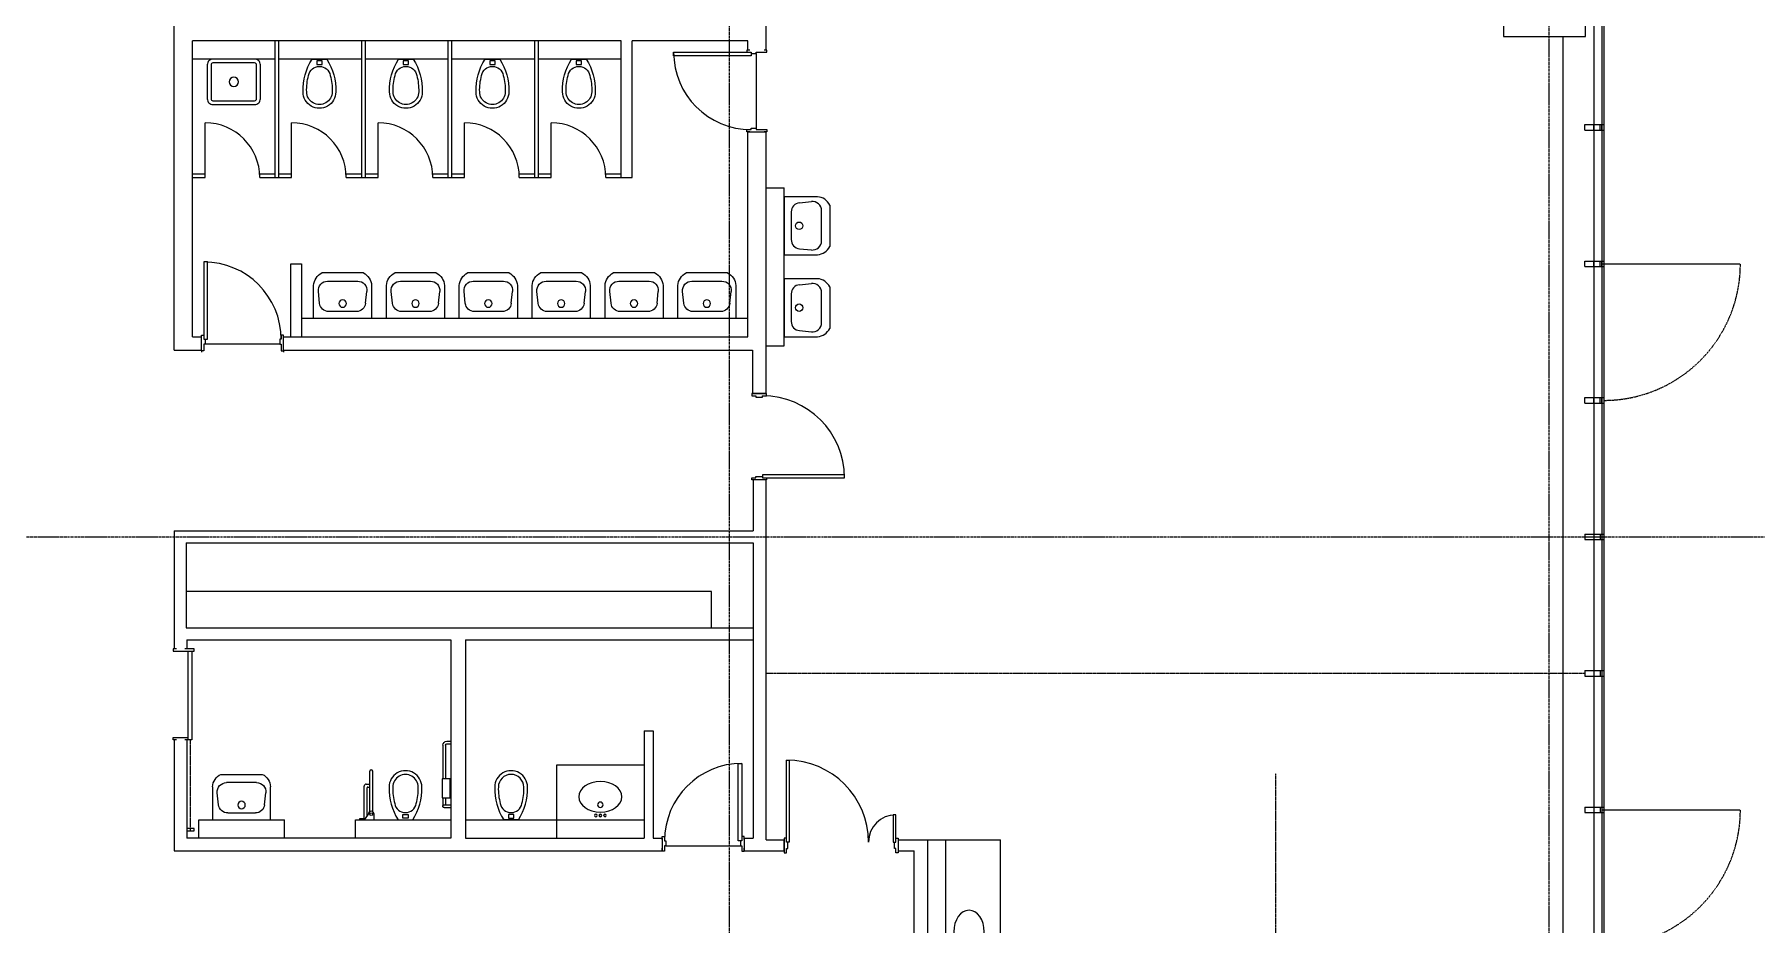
# Model space of a CAD drawing. Extents: x 73996 to 686888, y -9729 to 263202.
# Drawn here: x 518291 to 537203, y 224942 to 234724 of the extents above; entities that cross this region are included whole.
import ezdxf

# ---------------------------------------------------------------- set-up
doc = ezdxf.new("R2010")
doc.units = 0
doc.header["$LTSCALE"] = 20
doc.linetypes.add('Data Center Layout_L20$0$CENTER', pattern=[2, 1.25, -0.25, 0.25, -0.25])
doc.linetypes.add('Data Center Layout_L20$0$HIDDENK1', pattern=[0.334, 0.167, -0.167])
for name, color, linetype, lineweight in [('Data Center Layout_L20$0$ARC', 252, 'Continuous', 0), ('Data Center Layout_L20$0$H-SIN', 252, 'Data Center Layout_L20$0$CENTER', 9), ('Data Center Layout_L20$0$SUGATA3', 252, 'Continuous', 0)]:
    doc.layers.add(name, color=color, linetype=linetype, lineweight=lineweight)

# ---------------------------------------------------------------- blocks, each defined once
blk = doc.blocks.new('Data Center Layout_L20$0$CIR')
blk.add_circle((0, 14.07), 10.5)
blk = doc.blocks.new('Data Center Layout_L20$0$A$C80dc7663')
at = {"layer": 'Data Center Layout_L20$0$ARC'}
for p, q in [((577430.24, 213935.59), (577430.24, 189915.59)), ((577430.24, 213935.59), (577430.24, 189915.59)), ((577519.24, 214024.59), (577519.24, 190524.59)), ((577519.24, 214024.59), (577519.24, 190524.59)), ((577540.24, 214045.59), (577540.24, 190545.59)), ((577540.24, 214045.59), (577540.24, 190545.59)), ((561840.24, 198095.59), (561840.24, 203895.59)), ((568340.24, 201395.59), (568340.24, 203895.59)), ((566750.24, 201495.59), (562040.24, 201495.59)), ((562040.24, 198245.59), (562040.24, 201495.59)), ((566750.24, 199995.59), (566750.24, 201495.59)), ((566870.24, 199995.59), (566870.24, 201495.59)), ((568140.24, 201495.59), (566870.24, 201495.59)), ((567540.24, 201495.59), (567540.24, 201495.59)), ((568140.24, 201395.59), (568140.24, 201495.59)), ((562204.04, 201233.19), (562204.04, 200858.79)), ((562245.64, 201233.19), (562245.64, 200858.79)), ((562724.04, 201295.59), (562266.44, 201295.59)), ((562724.04, 201253.99), (562266.44, 201253.99)), ((562744.84, 200858.79), (562744.84, 201233.19)), ((562786.44, 200858.79), (562786.44, 201233.19)), ((563355.24, 201295.59), (563515.24, 201295.59)), ((563405.24, 201275.59), (563405.24, 201235.59)), ((563465.24, 201275.59), (563405.24, 201275.59)), ((563405.24, 201235.59), (563465.24, 201235.59)), ((563465.24, 201235.59), (563465.24, 201275.59)), ((564305.24, 201295.59), (564465.24, 201295.59)), ((564355.24, 201275.59), (564355.24, 201235.59)), ((564415.24, 201275.59), (564355.24, 201275.59)), ((564355.24, 201235.59), (564415.24, 201235.59)), ((564415.24, 201235.59), (564415.24, 201275.59)), ((565255.24, 201295.59), (565415.24, 201295.59)), ((565305.24, 201275.59), (565305.24, 201235.59)), ((565365.24, 201275.59), (565305.24, 201275.59)), ((565305.24, 201235.59), (565365.24, 201235.59)), ((565365.24, 201235.59), (565365.24, 201275.59)), ((566205.24, 201295.59), (566365.24, 201295.59)), ((566255.24, 201275.59), (566255.24, 201235.59)), ((566315.24, 201275.59), (566255.24, 201275.59)), ((566255.24, 201235.59), (566315.24, 201235.59)), ((566315.24, 201235.59), (566315.24, 201275.59)), ((568230.24, 201355.59), (568230.24, 200535.59)), ((562266.44, 200837.99), (562724.04, 200837.99)), ((562266.44, 200796.39), (562724.04, 200796.39)), ((568140.24, 198245.59), (568140.24, 200495.59)), ((568140.24, 200495.59), (568340.24, 200495.59)), ((568340.24, 197620.59), (568340.24, 200495.59)), ((577331.24, 200575.59), (577540.24, 200575.59)), ((577331.24, 200515.59), (577331.24, 200575.59)), ((577331.24, 200515.59), (577540.24, 200515.59)), ((577430.24, 200515.59), (577430.24, 200575.59)), ((577500.24, 200515.59), (577500.24, 200575.59)), ((577519.24, 200515.59), (577519.24, 200575.59)), ((566750.24, 199995.59), (566870.24, 199995.59)), ((568904.35, 199782.77), (568540.24, 199782.77)), ((568540.24, 199782.77), (568540.24, 199145.59)), ((568706.95, 199716.79), (568838.15, 199730.39)), ((568616.13, 199616.06), (568616.13, 199312.3)), ((568949.86, 199298.69), (568949.86, 199629.67)), ((569040.89, 199691.75), (569040.89, 199236.62)), ((568706.95, 199211.58), (568838.15, 199197.97)), ((563120.24, 198245.59), (563120.24, 199045.59)), ((563120.24, 199045.59), (563240.24, 199045.59)), ((563240.24, 199045.59), (563240.24, 198245.59)), ((568540.24, 199145.59), (568904.35, 199145.59)), ((577331.24, 199015.59), (577331.24, 199075.59)), ((577331.24, 199075.59), (577540.24, 199075.59)), ((577331.24, 199015.59), (577540.24, 199015.59)), ((577430.24, 199015.59), (577430.24, 199075.59)), ((577500.24, 199015.59), (577500.24, 199075.59)), ((577519.24, 199015.59), (577519.24, 199075.59)), ((563371.65, 198445.59), (563371.65, 198809.69)), ((563917.81, 198946.23), (563462.68, 198946.23)), ((563524.75, 198855.21), (563855.73, 198855.21)), ((564008.83, 198809.69), (564008.83, 198445.59)), ((564171.65, 198445.59), (564171.65, 198809.69)), ((564717.81, 198946.23), (564262.68, 198946.23)), ((564324.75, 198855.21), (564655.73, 198855.21)), ((564808.83, 198809.69), (564808.83, 198445.59)), ((564971.65, 198445.59), (564971.65, 198809.69)), ((565517.81, 198946.23), (565062.68, 198946.23)), ((565124.75, 198855.21), (565455.73, 198855.21)), ((565608.83, 198809.69), (565608.83, 198445.59)), ((565771.65, 198445.59), (565771.65, 198809.69)), ((566317.81, 198946.23), (565862.68, 198946.23)), ((565924.75, 198855.21), (566255.73, 198855.21)), ((566408.83, 198809.69), (566408.83, 198445.59)), ((566571.65, 198445.59), (566571.65, 198809.69)), ((567117.81, 198946.23), (566662.68, 198946.23)), ((566724.75, 198855.21), (567055.73, 198855.21)), ((567208.83, 198809.69), (567208.83, 198445.59)), ((567371.65, 198445.59), (567371.65, 198809.69)), ((567917.81, 198946.23), (567462.68, 198946.23)), ((567524.75, 198855.21), (567855.73, 198855.21)), ((568008.83, 198809.69), (568008.83, 198445.59)), ((568904.35, 198882.77), (568540.24, 198882.77)), ((568540.24, 198882.77), (568540.24, 198245.59)), ((568706.95, 198816.79), (568838.15, 198830.39)), ((569040.89, 198791.75), (569040.89, 198336.62)), ((563437.64, 198612.3), (563424.03, 198743.49)), ((563942.85, 198612.3), (563956.45, 198743.49)), ((564237.64, 198612.3), (564224.03, 198743.49)), ((564742.85, 198612.3), (564756.45, 198743.49)), ((565037.64, 198612.3), (565024.03, 198743.49)), ((565542.85, 198612.3), (565556.45, 198743.49)), ((565837.64, 198612.3), (565824.03, 198743.49)), ((566342.85, 198612.3), (566356.45, 198743.49)), ((566637.64, 198612.3), (566624.03, 198743.49)), ((567142.85, 198612.3), (567156.45, 198743.49)), ((567437.64, 198612.3), (567424.03, 198743.49)), ((567942.85, 198612.3), (567956.45, 198743.49)), ((568616.13, 198716.06), (568616.13, 198412.3)), ((568949.86, 198398.69), (568949.86, 198729.67)), ((564008.83, 198445.59), (563371.65, 198445.59)), ((563842.12, 198521.48), (563538.36, 198521.48)), ((564808.83, 198445.59), (564171.65, 198445.59)), ((564642.12, 198521.48), (564338.36, 198521.48)), ((565608.83, 198445.59), (564971.65, 198445.59)), ((565442.12, 198521.48), (565138.36, 198521.48)), ((566408.83, 198445.59), (565771.65, 198445.59)), ((566242.12, 198521.48), (565938.36, 198521.48)), ((567208.83, 198445.59), (566571.65, 198445.59)), ((567042.12, 198521.48), (566738.36, 198521.48)), ((568008.83, 198445.59), (567371.65, 198445.59)), ((567842.12, 198521.48), (567538.36, 198521.48)), ((562040.24, 198245.59), (562140.24, 198245.59)), ((562140.24, 198095.59), (562140.24, 198245.59)), ((563040.24, 198245.59), (568140.24, 198245.59)), ((563040.24, 198095.59), (563040.24, 198245.59)), ((568540.24, 198245.59), (568904.35, 198245.59)), ((568706.95, 198311.58), (568838.15, 198297.97)), ((561840.24, 198095.59), (562140.24, 198095.59)), ((563000.24, 198161.59), (562180.24, 198161.59)), ((563040.24, 198095.59), (568190.24, 198095.59)), ((568190.24, 198095.59), (568190.24, 197620.59)), ((568190.24, 197620.59), (568340.24, 197620.59)), ((577331.24, 197575.59), (577540.24, 197575.59)), ((577331.24, 197515.59), (577331.24, 197575.59)), ((577331.24, 197515.59), (577540.24, 197515.59)), ((577430.24, 197515.59), (577430.24, 197575.59)), ((577500.24, 197515.59), (577500.24, 197575.59)), ((577519.24, 197515.59), (577519.24, 197575.59)), ((568340.24, 196670.59), (568190.24, 196670.59)), ((568200.24, 196670.59), (568200.24, 196110.59)), ((568340.24, 192715.59), (568340.24, 196670.59)), ((561840.24, 196110.59), (568200.24, 196110.59)), ((561840.24, 196110.59), (561840.24, 194815.59)), ((561970.24, 195980.59), (568200.24, 195980.59)), ((561970.24, 195980.59), (561970.24, 195045.59)), ((568200.24, 195980.59), (568200.24, 192735.59)), ((577331.24, 196075.59), (577540.24, 196075.59)), ((577331.24, 196075.59), (577331.24, 196015.59)), ((577331.24, 196015.59), (577540.24, 196015.59)), ((577430.24, 196075.59), (577430.24, 196015.59)), ((577500.24, 196075.59), (577500.24, 196015.59)), ((567740.24, 195445.59), (561970.24, 195445.59)), ((567740.24, 195045.59), (567740.24, 195445.59)), ((561970.24, 195045.59), (568200.24, 195045.59)), ((561980.24, 194915.59), (561980.24, 194815.59)), ((561980.24, 194915.59), (564880.24, 194915.59)), ((564880.24, 194915.59), (564880.24, 192735.59)), ((565040.24, 194915.59), (568200.24, 194915.59)), ((565040.24, 194915.59), (565040.24, 192735.59)), ((577331.24, 194575.59), (577331.24, 194515.59)), ((577331.24, 194575.59), (577540.24, 194575.59)), ((577331.24, 194515.59), (577540.24, 194515.59)), ((577430.24, 194575.59), (577430.24, 194515.59)), ((577500.24, 194575.59), (577500.24, 194515.59)), ((577519.24, 194575.59), (577519.24, 194515.59)), ((567000.24, 193915.59), (567100.24, 193915.59)), ((567000.24, 193915.59), (567000.24, 192735.59)), ((567100.24, 193915.59), (567100.24, 192735.59)), ((561840.24, 193815.59), (561840.24, 192595.59)), ((561980.24, 193815.59), (561980.24, 192735.59)), ((562261.65, 193299.69), (562261.65, 192935.59)), ((562352.68, 193436.23), (562807.81, 193436.23)), ((562745.73, 193345.21), (562414.75, 193345.21)), ((562898.83, 192935.59), (562898.83, 193299.69)), ((562327.64, 193102.3), (562314.03, 193233.49)), ((562832.85, 193102.3), (562846.45, 193233.49)), ((562261.65, 192935.59), (562898.83, 192935.59)), ((562428.36, 193011.48), (562732.12, 193011.48)), ((564300.24, 192935.59), (564460.24, 192935.59)), ((564350.24, 192955.59), (564350.24, 192995.59)), ((564350.24, 192995.59), (564410.24, 192995.59)), ((564410.24, 192955.59), (564350.24, 192955.59)), ((564410.24, 192995.59), (564410.24, 192955.59)), ((565620.24, 192935.59), (565460.24, 192935.59)), ((565510.24, 192995.59), (565510.24, 192955.59)), ((565570.24, 192995.59), (565510.24, 192995.59)), ((565510.24, 192955.59), (565570.24, 192955.59)), ((565570.24, 192955.59), (565570.24, 192995.59)), ((577331.24, 193075.59), (577331.24, 193015.59)), ((577331.24, 193075.59), (577540.24, 193075.59)), ((577331.24, 193015.59), (577540.24, 193015.59)), ((577430.24, 193075.59), (577430.24, 193015.59)), ((577500.24, 193075.59), (577500.24, 193015.59)), ((577519.24, 193075.59), (577519.24, 193015.59)), ((564880.24, 192735.59), (561980.24, 192735.59)), ((565040.24, 192735.59), (567000.24, 192735.59)), ((567100.24, 192735.59), (567200.24, 192735.59)), ((567200.24, 192735.59), (567200.24, 192595.59)), ((568100.24, 192735.59), (568100.24, 192595.59)), ((568100.24, 192735.59), (568200.24, 192735.59)), ((561840.24, 192595.59), (567200.24, 192595.59)), ((567240.24, 192651.59), (568060.24, 192651.59)), ((568100.24, 192595.59), (568540.24, 192595.59)), ((568340.24, 192715.59), (568540.24, 192715.59)), ((568540.24, 192595.59), (568540.24, 192715.59)), ((569789.85, 192715.59), (569789.85, 192595.59)), ((569789.85, 192715.59), (570115.24, 192715.59)), ((569789.85, 192595.59), (569965.24, 192595.59)), ((569965.24, 190595.59), (569965.24, 192595.59)), ((570115.24, 190545.59), (570115.24, 192715.59))]:
    blk.add_line(p, q, dxfattribs=at)
at = {"layer": 'Data Center Layout_L20$0$ARC', "linetype": 'Continuous'}
blk.add_line((577090.24, 201545.59), (577090.24, 190545.59), dxfattribs=at)
at = {"layer": 'Data Center Layout_L20$0$ARC', "linetype": 'Data Center Layout_L20$0$HIDDENK1'}
for p, q in [((577519.24, 199045.59), (579019.24, 199045.59)), ((577540.24, 199045.59), (579040.24, 199045.59)), ((577331.24, 194545.59), (568340.24, 194545.59)), ((562015.24, 193815.59), (562015.24, 192815.59)), ((573940.24, 190545.59), (573940.24, 193445.59)), ((577519.24, 193045.59), (579019.24, 193045.59)), ((577540.24, 193045.59), (579040.24, 193045.59))]:
    blk.add_line(p, q, dxfattribs=at)
at = {"layer": 'Data Center Layout_L20$0$ARC', "extrusion": (0, 0, -1)}
for p, q in [((564790.24, 193755.59), (564790.24, 193386.93)), ((564820.24, 193755.59), (564820.24, 193386.93)), ((564790.24, 193178.97), (564790.24, 193085.59)), ((564820.24, 193178.97), (564820.24, 193100.59))]:
    blk.add_line(p, q, dxfattribs=at)
at = {"layer": 'Data Center Layout_L20$0$ARC', "linetype": 'Continuous', "extrusion": (0, 0, -1)}
for p, q in [((564835.24, 193800.59), (564880.24, 193800.59)), ((564835.24, 193770.59), (564880.24, 193770.59))]:
    blk.add_line(p, q, dxfattribs=at)
at = {"layer": 'Data Center Layout_L20$0$ARC'}
for points in [[(577340.24, 202545.59), (576440.24, 202545.59), (576440.24, 201545.59), (577340.24, 201545.59), (577340.24, 202545.59)], [(568175.24, 201370.59), (568175.24, 201330.59), (567325.24, 201330.59), (567325.24, 201370.59)], [(562165.24, 198216.59), (562205.24, 198216.59), (562205.24, 199066.59), (562165.24, 199066.59)], [(569201.24, 196695.59), (569201.24, 196725.59), (568301.24, 196725.59), (568301.24, 196695.59)], [(561995.24, 194790.59), (562035.24, 194790.59), (562035.24, 193815.59), (561995.24, 193815.59)], [(568075.24, 192706.59), (568035.24, 192706.59), (568035.24, 193556.59), (568075.24, 193556.59)], [(568565.24, 193591.59), (568595.24, 193591.59), (568595.24, 192691.59), (568565.24, 192691.59)], [(569765.24, 192991.59), (569735.24, 192991.59), (569735.24, 192691.59), (569765.24, 192691.59)], [(562060.24, 192815.59), (562060.24, 192840.59), (561980.24, 192840.59), (561980.24, 192815.59)]]:
    blk.add_lwpolyline(points, close=True, dxfattribs=at)
for points in [[(568162.24, 201395.59), (568130.24, 201395.59), (568130.24, 201370.59), (568175.24, 201370.59), (568175.24, 201355.59), (568230.24, 201355.59), (568230.24, 201370.59), (568350.24, 201370.59), (568350.24, 201395.59), (568318.24, 201395.59)], [(568162.24, 200495.59), (568130.24, 200495.59), (568130.24, 200520.59), (568175.24, 200520.59), (568175.24, 200535.59), (568230.24, 200535.59), (568230.24, 200520.59), (568350.24, 200520.59), (568350.24, 200495.59), (568318.24, 200495.59)], [(562140.24, 198229.59), (562140.24, 198261.59), (562165.24, 198261.59), (562165.24, 198216.59), (562180.24, 198216.59), (562180.24, 198161.59), (562165.24, 198161.59), (562165.24, 198091.59), (562140.24, 198091.59), (562140.24, 198073.59)], [(563040.24, 198229.59), (563040.24, 198261.59), (563015.24, 198261.59), (563015.24, 198216.59), (563000.24, 198216.59), (563000.24, 198161.59), (563015.24, 198161.59), (563015.24, 198091.59), (563040.24, 198091.59), (563040.24, 198073.59)], [(568184.24, 197620.59), (568184.24, 197595.59), (568229.24, 197595.59), (568229.24, 197580.59), (568301.24, 197580.59), (568301.24, 197595.59), (568346.24, 197595.59), (568346.24, 197620.59), (568184.24, 197620.59)], [(568184.24, 196670.59), (568184.24, 196695.59), (568229.24, 196695.59), (568229.24, 196710.59), (568301.24, 196710.59), (568301.24, 196695.59), (568346.24, 196695.59), (568346.24, 196670.59), (568184.24, 196670.59)], [(561864.24, 194815.59), (561830.24, 194815.59), (561830.24, 194790.59), (562060.24, 194790.59), (562060.24, 194815.59), (561956.24, 194815.59)], [(561864.24, 193815.59), (561830.24, 193815.59), (561830.24, 193840.59), (561990.24, 193840.59), (561990.24, 193815.59), (561956.24, 193815.59)], [(567200.24, 192719.59), (567200.24, 192751.59), (567225.24, 192751.59), (567225.24, 192706.59), (567240.24, 192706.59), (567240.24, 192651.59), (567225.24, 192651.59), (567225.24, 192591.59), (567200.24, 192591.59), (567200.24, 192623.59)], [(568100.24, 192719.59), (568100.24, 192751.59), (568075.24, 192751.59), (568075.24, 192706.59), (568060.24, 192706.59), (568060.24, 192651.59), (568075.24, 192651.59), (568075.24, 192591.59), (568100.24, 192591.59), (568100.24, 192623.59)], [(568540.24, 192574.59), (568565.24, 192574.59), (568565.24, 192619.59), (568580.24, 192619.59), (568580.24, 192691.59), (568565.24, 192691.59), (568565.24, 192736.59), (568540.24, 192736.59), (568540.24, 192574.59)], [(569789.85, 192574.59), (569764.85, 192574.59), (569764.85, 192619.59), (569749.85, 192619.59), (569749.85, 192691.59), (569764.85, 192691.59), (569764.85, 192736.59), (569789.85, 192736.59), (569789.85, 192574.59)]]:
    blk.add_lwpolyline(points, dxfattribs=at)
at = {"layer": 'Data Center Layout_L20$0$ARC', "extrusion": (0, 0, -1)}
blk.add_lwpolyline([(-564783.95, 193178.97), (-564870.54, 193178.97), (-564870.54, 193386.93), (-564783.95, 193386.93)], close=True, dxfattribs=at)
at = {"layer": 'Data Center Layout_L20$0$ARC', "linetype": 'Continuous'}
for centre, start, end in [((568175.24, 201370.59), 180, 270), ((562165.24, 198216.59), 0, 90), ((568075.24, 192706.59), 90, 180)]:
    blk.add_arc(centre, 850, start, end, dxfattribs=at)
at = {"layer": 'Data Center Layout_L20$0$ARC', "linetype": 'Data Center Layout_L20$0$HIDDENK1'}
for centre in [(577540.24, 199045.59), (577540.24, 193045.59)]:
    blk.add_arc(centre, 1500, 270.000197, 359.999947, dxfattribs=at)
at = {"layer": 'Data Center Layout_L20$0$ARC'}
for centre, radius, start, end in [((568301.24, 196695.59), 900, 0, 90), ((568565.24, 192691.59), 900, 0, 90), ((569765.24, 192691.59), 300, 90, 180)]:
    blk.add_arc(centre, radius, start, end, dxfattribs=at)
at = {"layer": 'Data Center Layout_L20$0$ARC', "extrusion": (0, 0, -1)}
for radius in [45, 15]:
    blk.add_arc((-564835.24, 193755.59), radius, 0, 90, dxfattribs=at)
at = {"layer": 'Data Center Layout_L20$0$ARC'}
for centre, major_axis, start_param, end_param in [((562266.44, 201233.19), (44.12, 44.12), 0.78539816, 2.35619449), ((562266.44, 201233.19), (-14.71, 14.71), -0.78539816, 0.78539816), ((562724.04, 201233.19), (44.12, 44.12), 5.49778714, 7.06858347), ((562724.04, 201233.19), (-14.71, 14.71), 3.92699082, 5.49778714), ((562266.44, 200858.79), (-44.12, 44.12), 0.78539816, 2.35619449), ((562266.44, 200858.79), (14.71, 14.71), 2.35619449, 3.92699082), ((562724.04, 200858.79), (-44.12, 44.12), 2.35619449, 3.92699082), ((562724.04, 200858.79), (-14.71, 14.71), 2.35619449, 3.92699082), ((568717.4, 199616.06), (-71.61, 71.61), 5.60114103, 7.06858347), ((568848.59, 199629.67), (71.61, 71.61), 5.49778714, 7.17193735), ((568893.79, 199619.01), (116.04, 116.04), 5.95698209, 7.00417964), ((568717.4, 199312.3), (71.61, 71.61), 2.35619449, 3.82363694), ((568848.59, 199298.69), (-71.61, 71.61), 2.25284061, 3.92699082), ((568893.79, 199309.35), (-116.04, 116.04), 2.42059832, 3.46779587), ((568717.4, 198716.06), (-71.61, 71.61), 5.60114103, 7.06858347), ((568848.59, 198729.67), (71.61, 71.61), 5.49778714, 7.17193735), ((568893.79, 198719.01), (116.04, 116.04), 5.95698209, 7.00417964), ((568717.4, 198412.3), (71.61, 71.61), 2.35619449, 3.82363694), ((568848.59, 198398.69), (-71.61, 71.61), 2.25284061, 3.92699082), ((568893.79, 198409.35), (-116.04, 116.04), 2.42059832, 3.46779587), ((564380.24, 193295.59), (127.28, 127.28), 5.49778714, 8.6393798), ((565540.24, 193295.59), (127.28, 127.28), 5.49778714, 8.6393798), ((564816.91, 193273), (436.34, 436.34), 2.31957423, 2.93470845), ((564816.91, 193273), (408.06, 408.06), 2.31957423, 2.63246047), ((564380.24, 193295.59), (98.99, 98.99), 5.49778714, 8.6393798), ((563943.57, 193273), (604.28, 125.02), 5.50066143, 6.11579565), ((563943.57, 193273), (538.31, 207.95), 5.63827071, 5.95115695), ((565976.91, 193273), (-436.34, 436.34), 0.74877791, 1.36391212), ((565976.91, 193273), (-408.06, 408.06), 0.74877791, 1.06166414), ((565540.24, 193295.59), (-98.99, 98.99), 3.92699082, 7.06858347), ((565103.57, 193273), (-436.34, 436.34), 3.34847686, 3.96361108), ((565103.57, 193273), (408.06, 408.06), 5.22152116, 5.5344074), ((564380.24, 193135.84), (-85.03, 85.03), 0.95459121, 3.75779777), ((565540.24, 193135.84), (85.03, 85.03), 2.52538754, 5.3285941)]:
    blk.add_ellipse(centre, major_axis=major_axis, ratio=1, start_param=start_param, end_param=end_param, dxfattribs=at)
at = {"layer": 'Data Center Layout_L20$0$ARC', "extrusion": (0, 0, -1)}
for centre, major_axis, start_param, end_param in [((563871.91, 200958.18), (611.42, 83.39), 3.24052941, 3.85566362), ((562998.57, 200958.18), (249.91, 564.21), 0.57531554, 1.19044976), ((564821.91, 200958.18), (611.42, 83.39), 3.24052941, 3.85566362), ((563948.57, 200958.18), (249.91, 564.21), 0.57531554, 1.19044976), ((565771.91, 200958.18), (611.42, 83.39), 3.24052941, 3.85566362), ((564898.57, 200958.18), (249.91, 564.21), 0.57531554, 1.19044976), ((566721.91, 200958.18), (611.42, 83.39), 3.24052941, 3.85566362), ((565848.57, 200958.18), (249.91, 564.21), 0.57531554, 1.19044976), ((563871.91, 200958.18), (561.25, 134.23), 3.33973125, 3.65261749), ((563435.24, 201095.34), (-85.03, 85.03), 5.66698019, 8.47018675), ((562998.57, 200958.18), (258.35, 516.02), 0.83036353, 1.14324977), ((564821.91, 200958.18), (561.25, 134.23), 3.33973125, 3.65261749), ((564385.24, 201095.34), (-85.03, 85.03), 5.66698019, 8.47018675), ((563948.57, 200958.18), (258.35, 516.02), 0.83036353, 1.14324977), ((565771.91, 200958.18), (561.25, 134.23), 3.33973125, 3.65261749), ((565335.24, 201095.34), (-85.03, 85.03), 5.66698019, 8.47018675), ((564898.57, 200958.18), (258.35, 516.02), 0.83036353, 1.14324977), ((566721.91, 200958.18), (561.25, 134.23), 3.33973125, 3.65261749), ((566285.24, 201095.34), (-85.03, 85.03), 5.66698019, 8.47018675), ((565848.57, 200958.18), (258.35, 516.02), 0.83036353, 1.14324977), ((563435.24, 200935.59), (127.28, 127.28), 0.78539816, 3.92699082), ((563435.24, 200935.59), (98.99, 98.99), 0.78539816, 3.92699082), ((564385.24, 200935.59), (127.28, 127.28), 0.78539816, 3.92699082), ((564385.24, 200935.59), (98.99, 98.99), 0.78539816, 3.92699082), ((565335.24, 200935.59), (127.28, 127.28), 0.78539816, 3.92699082), ((565335.24, 200935.59), (98.99, 98.99), 0.78539816, 3.92699082), ((566285.24, 200935.59), (127.28, 127.28), 0.78539816, 3.92699082), ((566285.24, 200935.59), (98.99, 98.99), 0.78539816, 3.92699082), ((563535.41, 198799.13), (-116.04, 116.04), 5.56219097, 6.60938852), ((563524.75, 198753.94), (71.61, 71.61), 3.82363694, 5.49778714), ((563855.73, 198753.94), (71.61, 71.61), 5.49778714, 7.17193735), ((563845.07, 198799.13), (-116.04, 116.04), 1.24459311, 2.29179066), ((564335.41, 198799.13), (-116.04, 116.04), 5.56219097, 6.60938852), ((564324.75, 198753.94), (71.61, 71.61), 3.82363694, 5.49778714), ((564655.73, 198753.94), (71.61, 71.61), 5.49778714, 7.17193735), ((564645.07, 198799.13), (-116.04, 116.04), 1.24459311, 2.29179066), ((565135.41, 198799.13), (-116.04, 116.04), 5.56219097, 6.60938852), ((565124.75, 198753.94), (71.61, 71.61), 3.82363694, 5.49778714), ((565455.73, 198753.94), (71.61, 71.61), 5.49778714, 7.17193735), ((565445.07, 198799.13), (-116.04, 116.04), 1.24459311, 2.29179066), ((565935.41, 198799.13), (-116.04, 116.04), 5.56219097, 6.60938852), ((565924.75, 198753.94), (71.61, 71.61), 3.82363694, 5.49778714), ((566255.73, 198753.94), (71.61, 71.61), 5.49778714, 7.17193735), ((566245.07, 198799.13), (-116.04, 116.04), 1.24459311, 2.29179066), ((566735.41, 198799.13), (-116.04, 116.04), 5.56219097, 6.60938852), ((566724.75, 198753.94), (71.61, 71.61), 3.82363694, 5.49778714), ((567055.73, 198753.94), (71.61, 71.61), 5.49778714, 7.17193735), ((567045.07, 198799.13), (-116.04, 116.04), 1.24459311, 2.29179066), ((567535.41, 198799.13), (-116.04, 116.04), 5.56219097, 6.60938852), ((567524.75, 198753.94), (71.61, 71.61), 3.82363694, 5.49778714), ((567855.73, 198753.94), (71.61, 71.61), 5.49778714, 7.17193735), ((567845.07, 198799.13), (-116.04, 116.04), 1.24459311, 2.29179066), ((563538.36, 198622.75), (71.61, 71.61), 2.35619449, 3.82363694), ((563842.12, 198622.75), (-71.61, 71.61), 2.45954837, 3.92699082), ((564338.36, 198622.75), (71.61, 71.61), 2.35619449, 3.82363694), ((564642.12, 198622.75), (-71.61, 71.61), 2.45954837, 3.92699082), ((565138.36, 198622.75), (71.61, 71.61), 2.35619449, 3.82363694), ((565442.12, 198622.75), (-71.61, 71.61), 2.45954837, 3.92699082), ((565938.36, 198622.75), (71.61, 71.61), 2.35619449, 3.82363694), ((566242.12, 198622.75), (-71.61, 71.61), 2.45954837, 3.92699082), ((566738.36, 198622.75), (71.61, 71.61), 2.35619449, 3.82363694), ((567042.12, 198622.75), (-71.61, 71.61), 2.45954837, 3.92699082), ((567538.36, 198622.75), (71.61, 71.61), 2.35619449, 3.82363694), ((567842.12, 198622.75), (-71.61, 71.61), 2.45954837, 3.92699082), ((562425.41, 193289.13), (116.04, 116.04), 3.99139464, 5.0385922), ((562414.75, 193243.94), (-71.61, 71.61), 5.39443326, 7.06858347), ((562745.73, 193243.94), (-71.61, 71.61), 0.78539816, 2.45954837), ((562735.07, 193289.13), (116.04, 116.04), 5.95698209, 7.00417964), ((562428.36, 193112.75), (71.61, 71.61), 2.35619449, 3.82363694), ((562732.12, 193112.75), (-71.61, 71.61), 2.45954837, 3.92699082)]:
    blk.add_ellipse(centre, major_axis=major_axis, ratio=1, start_param=start_param, end_param=end_param, dxfattribs=at)
for centre, major_axis in [((562495.24, 201045.99), (36.77, 36.77)), ((563690.24, 198609.12), (28.96, 28.96)), ((564490.24, 198609.12), (28.96, 28.96)), ((565290.24, 198609.12), (28.96, 28.96)), ((566090.24, 198609.12), (28.96, 28.96)), ((566890.24, 198609.12), (28.96, 28.96)), ((567690.24, 198609.12), (28.96, 28.96)), ((562580.24, 193099.12), (28.96, 28.96)), ((566520.24, 193101.69), (21.33, 21.33)), ((566470.59, 192985.17), (10.04, 10.04)), ((566520.59, 192985.17), (-10.66, 10.66)), ((566570.59, 192985.17), (10.04, 10.04))]:
    blk.add_ellipse(centre, major_axis=major_axis, ratio=1, dxfattribs=at)
at = {"layer": 'Data Center Layout_L20$0$ARC'}
for centre in [(568703.77, 199464.18), (568703.77, 198564.18)]:
    blk.add_ellipse(centre, major_axis=(28.96, 28.96), ratio=1, dxfattribs=at)
at = {"layer": 'Data Center Layout_L20$0$H-SIN'}
for p, q in [((567940.24, 124521.53), (567940.24, 230045.59)), ((576940.24, 124521.53), (576940.24, 230045.59)), ((294307.41, 196045.59), (588940.24, 196045.59))]:
    blk.add_line(p, q, dxfattribs=at)
at = {"layer": 'Data Center Layout_L20$0$SUGATA3'}
for p, q in [((562950.24, 199995.59), (562950.24, 201495.59)), ((562990.24, 199995.59), (562990.24, 201495.59)), ((563900.24, 199995.59), (563900.24, 201495.59)), ((563940.24, 199995.59), (563940.24, 201495.59)), ((564850.24, 199995.59), (564850.24, 201495.59)), ((564890.24, 199995.59), (564890.24, 201495.59)), ((565800.24, 199995.59), (565800.24, 201495.59)), ((565840.24, 199995.59), (565840.24, 201495.59)), ((562950.24, 201295.59), (562040.24, 201295.59)), ((563900.24, 201295.59), (562990.24, 201295.59)), ((564850.24, 201295.59), (563940.24, 201295.59)), ((565800.24, 201295.59), (564890.24, 201295.59)), ((566750.24, 201295.59), (565840.24, 201295.59)), ((562180.24, 199995.59), (562180.24, 200595.59)), ((563130.24, 199995.59), (563130.24, 200595.59)), ((564080.24, 199995.59), (564080.24, 200595.59)), ((565030.24, 199995.59), (565030.24, 200595.59)), ((565980.24, 199995.59), (565980.24, 200595.59)), ((562040.24, 200035.59), (562180.24, 200035.59)), ((562040.24, 199995.59), (562180.24, 199995.59)), ((562780.24, 200035.59), (562950.24, 200035.59)), ((562780.24, 199995.59), (562990.24, 199995.59)), ((562990.24, 200035.59), (563130.24, 200035.59)), ((562990.24, 199995.59), (563130.24, 199995.59)), ((563730.24, 200035.59), (563900.24, 200035.59)), ((563730.24, 199995.59), (563940.24, 199995.59)), ((563940.24, 200035.59), (564080.24, 200035.59)), ((563940.24, 199995.59), (564080.24, 199995.59)), ((564680.24, 200035.59), (564850.24, 200035.59)), ((564680.24, 199995.59), (564890.24, 199995.59)), ((564890.24, 200035.59), (565030.24, 200035.59)), ((564890.24, 199995.59), (565030.24, 199995.59)), ((565630.24, 200035.59), (565800.24, 200035.59)), ((565630.24, 199995.59), (565840.24, 199995.59)), ((565840.24, 200035.59), (565980.24, 200035.59)), ((565840.24, 199995.59), (565980.24, 199995.59)), ((566580.24, 200035.59), (566750.24, 200035.59)), ((566580.24, 199995.59), (566750.24, 199995.59)), ((568340.24, 199882.77), (568540.24, 199882.77)), ((568540.24, 198145.59), (568540.24, 199882.77)), ((568140.24, 198445.59), (563240.24, 198445.59)), ((568340.24, 198145.59), (568540.24, 198145.59)), ((567000.24, 193535.59), (566040.24, 193535.59)), ((566040.24, 193535.59), (566040.24, 192735.59)), ((563926.4, 192951.3), (563926.4, 193306.31)), ((563948.39, 193328.3), (563989.23, 193328.3)), ((563957.81, 192974.86), (563957.81, 193287.46)), ((563967.24, 193296.89), (563989.23, 193296.89)), ((563989.23, 193025.63), (563989.23, 193469.68)), ((564020.65, 193025.63), (564020.65, 193469.68)), ((562110.24, 192935.59), (563050.24, 192935.59)), ((562110.24, 192735.59), (562110.24, 192935.59)), ((563050.24, 192735.59), (563050.24, 192935.59)), ((563830.24, 192735.59), (563830.24, 192935.59)), ((563830.24, 192935.59), (564880.24, 192935.59)), ((563879.27, 192935.59), (563879.27, 192951.3)), ((563879.27, 192951.3), (563942.1, 192951.3)), ((563942.1, 192951.3), (563973.52, 192998.42)), ((564036.36, 192935.59), (564036.36, 192998.42)), ((565040.24, 192935.59), (567000.24, 192935.59)), ((570115.24, 192715.59), (570915.24, 192715.59)), ((570315.24, 190545.59), (570315.24, 192715.59)), ((570915.24, 190545.59), (570915.24, 192715.59))]:
    blk.add_line(p, q, dxfattribs=at)
at = {"layer": 'Data Center Layout_L20$0$SUGATA3', "extrusion": (0, 0, -1)}
for p, q in [((564805.24, 193100.59), (564880.24, 193100.59)), ((564805.24, 193070.59), (564880.24, 193070.59))]:
    blk.add_line(p, q, dxfattribs=at)
at = {"layer": 'Data Center Layout_L20$0$SUGATA3'}
blk.add_circle((564004.94, 192998.42), 15.71, dxfattribs=at)
for centre, radius, start, end in [((562180.24, 199995.59), 600, 0, 90), ((563130.24, 199995.59), 600, 0, 90), ((564080.24, 199995.59), 600, 0, 90), ((565030.24, 199995.59), 600, 0, 90), ((565980.24, 199995.59), 600, 0, 90), ((564004.94, 193469.68), 15.71, 0, 180), ((563948.39, 193306.31), 21.99, 90, 180), ((563967.24, 193287.46), 9.43, 90, 180), ((564004.94, 192998.42), 31.42, 0, 180)]:
    blk.add_arc(centre, radius, start, end, dxfattribs=at)
at = {"layer": 'Data Center Layout_L20$0$SUGATA3', "extrusion": (0, 0, -1)}
blk.add_arc((-564805.24, 193085.59), 15, 269.995766, 90.004234, dxfattribs=at)
at = {"layer": 'Data Center Layout_L20$0$ARC', "extrusion": (0, 0, -1), "xscale": 22.5, "yscale": 15.975, "zscale": -2.25}
for p, rotation in [((-566520.48, 192964.85), 5.818723011987697e-09), ((-570344.5, 191705.84), 90.00000000741123)]:
    blk.add_blockref('Data Center Layout_L20$0$CIR', p, dxfattribs=dict(at, rotation=rotation))
blk = doc.blocks.new('Data Center Layout_L20')
blk.add_blockref('Data Center Layout_L20$0$A$C80dc7663', (-42015, 33157))

msp = doc.modelspace()

# ---------------------------------------------------------------- block references
msp.add_blockref('Data Center Layout_L20', (0, 0))

doc.saveas('drawing.dxf')
